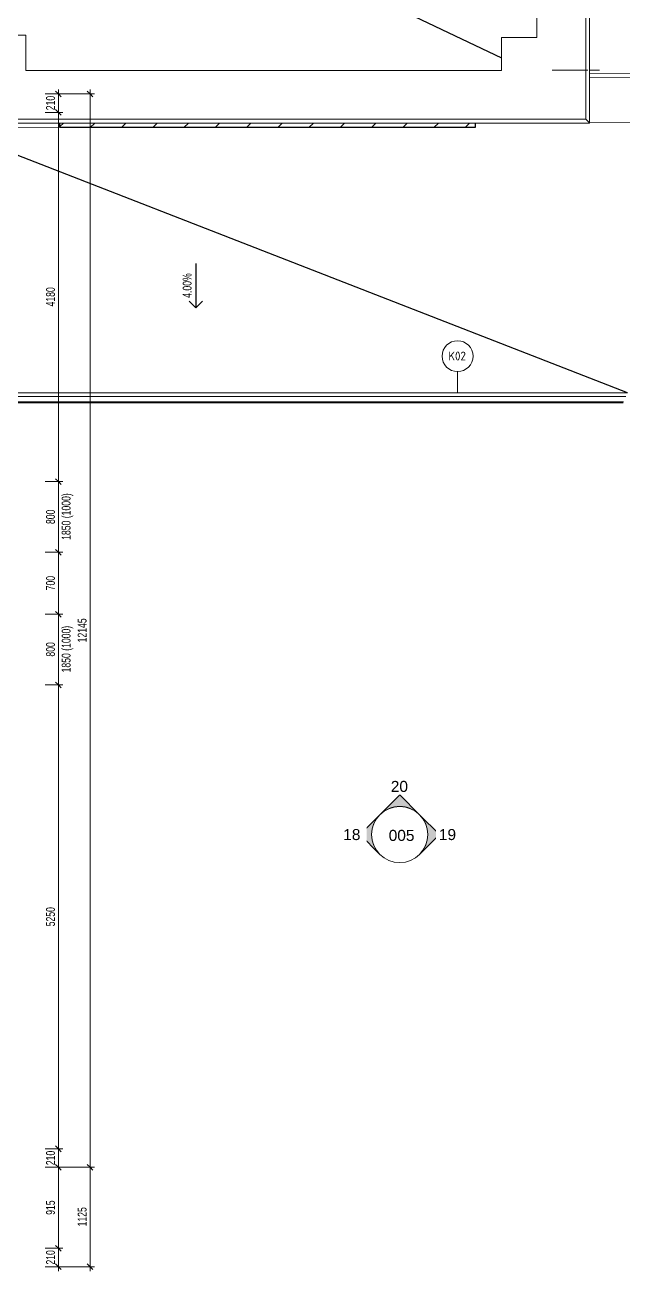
# Model space of a CAD drawing. Header units: millimetres. Extents: x -2854 to 232784, y -45352 to 20466.
# Drawn here: x 42597 to 49366, y -30446 to -16346 of the extents above; entities that cross this region are included whole.
import ezdxf

# ---------------------------------------------------------------- set-up
doc = ezdxf.new("R2010")
doc.units = ezdxf.units.MM
for name, color, linetype, lineweight in [('A-ANNO-DIMS', 211, 'Continuous', 9), ('A-ANNO-DIMS-50', 211, 'Continuous', 9), ('A-ROOF', 132, 'Continuous', 13), ('A-ROOF-IDEN', 132, 'Continuous', 9), ('A-ROOF-OTLN', 132, 'Continuous', 13), ('E-POWR-CNDT', 130, 'Continuous', 13), ('G-ANNO-DIMS', 111, 'Continuous', 9), ('G-ANNO-SYMB', 111, 'Continuous', 9), ('Q-SPCQ', 91, 'Continuous', 13)]:
    doc.layers.add(name, color=color, linetype=linetype, lineweight=lineweight)
doc.styles.add('Arial', font='arial.ttf', dxfattribs={"height": 125})
doc.styles.add('Arial_1', font='arial.ttf', dxfattribs={"width": 0.7, "height": 100})
doc.styles.add('ISOCPEUR', font='isocpeur.ttf', dxfattribs={"width": 0.9, "height": 100})
doc.dimstyles.new('Vnitřní_-_průhledné', dxfattribs={"dimscale": 304.8, "dimtxt": 102.02594, "dimasz": 0.213255, "dimexe": 0.164042, "dimexo": 0.0625, "dimgap": 0.032808, "dimtad": 1, "dimdec": 0, "dimrnd": 5, "dimzin": 0, "dimdsep": 46, "dimtxsty": 'Arial_1', "dimblk1": 'OBLIQUE', "dimblk2": 'OBLIQUE', "dimsah": 1, "dimcen": 0.09, "dimdle": 0.164042, "dimazin": 0, "dimtfac": 1, "dimtdec": 4, "dimtix": 1, "dimtmove": 0, "dimatfit": 3, "dimfxl": 0.492126, "dimfxlon": 1, "dimtvp": 1, "dimtolj": 1, "dimtzin": 0, "dimarcsym": 2})

# ---------------------------------------------------------------- blocks, each defined once
blk = doc.blocks.new('Conduit Elbow - without Fittings - RMC-hromosvod - Standard-1011713-2NP_NÁVRH A')
at = {"layer": 'E-POWR-CNDT', "color": 11}
for q in [(49018, -16856), (49100, -16856)]:
    blk.add_line((49050, -16856), q, dxfattribs=at)
blk = doc.blocks.new('parapet_ext - parapet_ext-1802152-2NP_NÁVRH A')
at = {"layer": 'Q-SPCQ'}
h = blk.add_hatch(dxfattribs=at)
h.set_pattern_fill('FP_70', color=11, style=0, pattern_type=2)
h.set_pattern_definition([(225, (45342.1, -17205.76), (176.7767, -176.7767), [])])
h.paths.add_polyline_path([(2255, 300), (-2350, 300), (-2350, 250), (2350, 250), (2350, 300)])
at = {"layer": 'Q-SPCQ', "color": 21, "lineweight": 25}
for p, q in [((-2350, 250), (-2350, 300)), ((-2350, 300), (2350, 300)), ((2350, 300), (2350, 250))]:
    blk.add_line(p, q, dxfattribs=at)
blk = doc.blocks.new('Pohled - Vyplněná šipka-93341-2NP_NÁVRH A')
at = {"layer": 'G-ANNO-SYMB'}
blk.add_circle((0, 0), 6.35, dxfattribs=at)
blk = doc.blocks.new('Pohled - Vyplněná šipka-94945-2NP_NÁVRH A')
at = {"layer": 'G-ANNO-SYMB'}
h = blk.add_hatch(color=256, dxfattribs=at)
edge = h.paths.add_edge_path()
edge.add_line((0, 8.98), (4.49, 4.49))
edge.add_arc((0, 0), 6.35, 45, 135)
edge.add_line((-4.49, 4.49), (0, 8.98))
for p, q in [((0, 8.98), (-4.49, 4.49)), ((0, 8.98), (-4.49, 4.49)), ((4.49, 4.49), (0, 8.98)), ((4.49, 4.49), (0, 8.98))]:
    blk.add_line(p, q, dxfattribs=at)
blk.add_arc((0, 0), 6.35, 45, 135, dxfattribs=at)
blk = doc.blocks.new('DIMBLOCK42-2NP_NÁVRH A')
at = {"layer": 'A-ANNO-DIMS-50'}
for p, q in [((42975, -17127), (42825, -17127)), ((42975, -17077), (42975, -17335)), ((42975, -17127), (43025, -17127)), ((42975, -17335), (42825, -17335)), ((42975, -17335), (43025, -17335))]:
    blk.add_line(p, q, dxfattribs=at)
at = {"layer": 'A-ANNO-DIMS-50', "lineweight": 18}
for p, q in [((42975, -17127), (42943, -17094)), ((42975, -17127), (43008, -17159)), ((42975, -17335), (42943, -17302)), ((42975, -17335), (43008, -17367))]:
    blk.add_line(p, q, dxfattribs=at)
at = {"layer": 'A-ANNO-DIMS-50', "color": 0, "insert": (42836, -17311), "char_height": 100, "width": 192.12, "attachment_point": 1, "rotation": 90, "line_spacing_factor": 0.941778, "style": 'Arial_1'}
blk.add_mtext('210', dxfattribs=at)
blk = doc.blocks.new('_Oblique')
at = {"color": 0, "linetype": 'ByBlock', "lineweight": -2}
blk.add_line((-0.5, -0.5), (0.5, 0.5), dxfattribs=at)
blk = doc.blocks.new('DIMBLOCK43-2NP_NÁVRH A')
at = {"layer": 'A-ANNO-DIMS-50'}
for p, q in [((42975, -17335), (42825, -17335)), ((42975, -17335), (42975, -21513)), ((42975, -17335), (43025, -17335)), ((42975, -21513), (42825, -21513)), ((42975, -21513), (43025, -21513))]:
    blk.add_line(p, q, dxfattribs=at)
at = {"layer": 'A-ANNO-DIMS-50', "lineweight": 18}
for p, q in [((42975, -17335), (42943, -17302)), ((42975, -17335), (43008, -17367)), ((42975, -21513), (42943, -21481)), ((42975, -21513), (43008, -21546))]:
    blk.add_line(p, q, dxfattribs=at)
at = {"layer": 'A-ANNO-DIMS-50', "color": 0, "insert": (42836, -19531), "char_height": 100, "width": 256.16, "attachment_point": 1, "rotation": 90, "line_spacing_factor": 0.941778, "style": 'Arial_1'}
blk.add_mtext('4180', dxfattribs=at)
blk = doc.blocks.new('DIMBLOCK44-2NP_NÁVRH A')
at = {"layer": 'A-ANNO-DIMS-50'}
for p, q in [((42975, -21513), (42825, -21513)), ((42975, -21513), (42975, -22313)), ((42975, -21513), (43025, -21513)), ((42975, -22313), (42825, -22313)), ((42975, -22313), (43025, -22313))]:
    blk.add_line(p, q, dxfattribs=at)
at = {"layer": 'A-ANNO-DIMS-50', "lineweight": 18}
for p, q in [((42975, -21513), (42943, -21481)), ((42975, -21513), (43008, -21546)), ((42975, -22313), (42943, -22281)), ((42975, -22313), (43008, -22346))]:
    blk.add_line(p, q, dxfattribs=at)
at = {"layer": 'A-ANNO-DIMS-50', "color": 0, "char_height": 100, "attachment_point": 1, "rotation": 90, "line_spacing_factor": 0.941778, "style": 'Arial_1'}
for s, insert, width in [('1850 (1000)', (43013, -22172), 619.69), ('800', (42836, -21993), 192.12)]:
    blk.add_mtext(s, dxfattribs=dict(at, insert=insert, width=width))
blk = doc.blocks.new('DIMBLOCK45-2NP_NÁVRH A')
at = {"layer": 'A-ANNO-DIMS-50'}
for p, q in [((42975, -22313), (42825, -22313)), ((42975, -22313), (42975, -23013)), ((42975, -22313), (43025, -22313)), ((42975, -23013), (42825, -23013)), ((42975, -23013), (43025, -23013))]:
    blk.add_line(p, q, dxfattribs=at)
at = {"layer": 'A-ANNO-DIMS-50', "lineweight": 18}
for p, q in [((42975, -22313), (42943, -22281)), ((42975, -22313), (43008, -22346)), ((42975, -23013), (42943, -22981)), ((42975, -23013), (43008, -23046))]:
    blk.add_line(p, q, dxfattribs=at)
at = {"layer": 'A-ANNO-DIMS-50', "color": 0, "insert": (42836, -22743), "char_height": 100, "width": 192.12, "attachment_point": 1, "rotation": 90, "line_spacing_factor": 0.941778, "style": 'Arial_1'}
blk.add_mtext('700', dxfattribs=at)
blk = doc.blocks.new('DIMBLOCK46-2NP_NÁVRH A')
at = {"layer": 'A-ANNO-DIMS-50', "lineweight": 18}
for p, q in [((42975, -23013), (42943, -22981)), ((42975, -23013), (43008, -23046)), ((42975, -23813), (42943, -23781)), ((42975, -23813), (43008, -23846))]:
    blk.add_line(p, q, dxfattribs=at)
at = {"layer": 'A-ANNO-DIMS-50'}
for p, q in [((42975, -23013), (42825, -23013)), ((42975, -23013), (42975, -23813)), ((42975, -23013), (43025, -23013)), ((42975, -23813), (42825, -23813)), ((42975, -23813), (43025, -23813))]:
    blk.add_line(p, q, dxfattribs=at)
at = {"layer": 'A-ANNO-DIMS-50', "color": 0, "char_height": 100, "attachment_point": 1, "rotation": 90, "line_spacing_factor": 0.941778, "style": 'Arial_1'}
for s, insert, width in [('1850 (1000)', (43013, -23672), 619.69), ('800', (42836, -23493), 192.12)]:
    blk.add_mtext(s, dxfattribs=dict(at, insert=insert, width=width))
blk = doc.blocks.new('DIMBLOCK47-2NP_NÁVRH A')
at = {"layer": 'A-ANNO-DIMS-50'}
for p, q in [((42975, -23813), (42825, -23813)), ((42975, -23813), (42975, -29063)), ((42975, -23813), (43025, -23813)), ((42975, -29063), (42825, -29063)), ((42975, -29063), (43025, -29063))]:
    blk.add_line(p, q, dxfattribs=at)
at = {"layer": 'A-ANNO-DIMS-50', "lineweight": 18}
for p, q in [((42975, -23813), (42943, -23781)), ((42975, -23813), (43008, -23846)), ((42975, -29063), (42943, -29030)), ((42975, -29063), (43008, -29095))]:
    blk.add_line(p, q, dxfattribs=at)
at = {"layer": 'A-ANNO-DIMS-50', "color": 0, "insert": (42836, -26545), "char_height": 100, "width": 256.16, "attachment_point": 1, "rotation": 90, "line_spacing_factor": 0.941778, "style": 'Arial_1'}
blk.add_mtext('5250', dxfattribs=at)
blk = doc.blocks.new('DIMBLOCK48-2NP_NÁVRH A')
at = {"layer": 'A-ANNO-DIMS-50', "lineweight": 18}
for p, q in [((42975, -29063), (42943, -29030)), ((42975, -29063), (43008, -29095)), ((42975, -29271), (42943, -29238)), ((42975, -29271), (43008, -29303))]:
    blk.add_line(p, q, dxfattribs=at)
at = {"layer": 'A-ANNO-DIMS-50'}
for p, q in [((42975, -29063), (42825, -29063)), ((42975, -29063), (42975, -29271)), ((42975, -29063), (43025, -29063)), ((42975, -29271), (42825, -29271)), ((42975, -29271), (43025, -29271))]:
    blk.add_line(p, q, dxfattribs=at)
at = {"layer": 'A-ANNO-DIMS-50', "color": 0, "insert": (42836, -29247), "char_height": 100, "width": 192.12, "attachment_point": 1, "rotation": 90, "line_spacing_factor": 0.941778, "style": 'Arial_1'}
blk.add_mtext('210', dxfattribs=at)
blk = doc.blocks.new('DIMBLOCK49-2NP_NÁVRH A')
at = {"layer": 'A-ANNO-DIMS-50'}
for p, q in [((42975, -29271), (42825, -29271)), ((42975, -29271), (42975, -30188)), ((42975, -29271), (43025, -29271)), ((42975, -30188), (42825, -30188)), ((42975, -30188), (43025, -30188))]:
    blk.add_line(p, q, dxfattribs=at)
at = {"layer": 'A-ANNO-DIMS-50', "lineweight": 18}
for p, q in [((42975, -29271), (42943, -29238)), ((42975, -29271), (43008, -29303)), ((42975, -30188), (42943, -30155)), ((42975, -30188), (43008, -30220))]:
    blk.add_line(p, q, dxfattribs=at)
at = {"layer": 'A-ANNO-DIMS-50', "color": 0, "insert": (42836, -29809), "char_height": 100, "width": 192.12, "attachment_point": 1, "rotation": 90, "line_spacing_factor": 0.941778, "style": 'Arial_1'}
blk.add_mtext('915', dxfattribs=at)
blk = doc.blocks.new('DIMBLOCK50-2NP_NÁVRH A')
at = {"layer": 'A-ANNO-DIMS-50', "lineweight": 18}
for p, q in [((42975, -30188), (42943, -30155)), ((42975, -30188), (43008, -30220)), ((42975, -30396), (42943, -30363)), ((42975, -30396), (43008, -30428))]:
    blk.add_line(p, q, dxfattribs=at)
at = {"layer": 'A-ANNO-DIMS-50'}
for p, q in [((42975, -30188), (42825, -30188)), ((42975, -30188), (42975, -30446)), ((42975, -30188), (43025, -30188)), ((42975, -30396), (42825, -30396)), ((42975, -30396), (43025, -30396))]:
    blk.add_line(p, q, dxfattribs=at)
at = {"layer": 'A-ANNO-DIMS-50', "color": 0, "insert": (42836, -30372), "char_height": 100, "width": 192.12, "attachment_point": 1, "rotation": 90, "line_spacing_factor": 0.941778, "style": 'Arial_1'}
blk.add_mtext('210', dxfattribs=at)
blk = doc.blocks.new('DIMBLOCK95-2NP_NÁVRH A')
at = {"layer": 'A-ANNO-DIMS-50'}
for p, q in [((43334, -17127), (42979, -17127)), ((43334, -17077), (43334, -29271)), ((43334, -17127), (43384, -17127)), ((43334, -29271), (42979, -29271)), ((43334, -29271), (43384, -29271))]:
    blk.add_line(p, q, dxfattribs=at)
at = {"layer": 'A-ANNO-DIMS-50', "lineweight": 18}
for p, q in [((43334, -17127), (43302, -17094)), ((43334, -17127), (43367, -17159)), ((43334, -29271), (43302, -29238)), ((43334, -29271), (43367, -29303))]:
    blk.add_line(p, q, dxfattribs=at)
at = {"layer": 'A-ANNO-DIMS-50', "color": 0, "insert": (43194, -23332), "char_height": 100, "width": 320.2, "attachment_point": 1, "rotation": 90, "line_spacing_factor": 0.941778, "style": 'Arial_1'}
blk.add_mtext('12145', dxfattribs=at)
blk = doc.blocks.new('DIMBLOCK96-2NP_NÁVRH A')
at = {"layer": 'A-ANNO-DIMS-50'}
for p, q in [((43334, -29271), (42979, -29271)), ((43334, -29271), (43334, -30446)), ((43334, -29271), (43384, -29271)), ((43334, -30396), (42979, -30396)), ((43334, -30396), (43384, -30396))]:
    blk.add_line(p, q, dxfattribs=at)
at = {"layer": 'A-ANNO-DIMS-50', "lineweight": 18}
for p, q in [((43334, -29271), (43302, -29238)), ((43334, -29271), (43367, -29303)), ((43334, -30396), (43302, -30363)), ((43334, -30396), (43367, -30428))]:
    blk.add_line(p, q, dxfattribs=at)
at = {"layer": 'A-ANNO-DIMS-50', "color": 0, "insert": (43194, -29940), "char_height": 100, "width": 256.16, "attachment_point": 1, "rotation": 90, "line_spacing_factor": 0.941778, "style": 'Arial_1'}
blk.add_mtext('1125', dxfattribs=at)
blk = doc.blocks.new('Popiska zakončení střešního pláště - Popiska okna_Bublina-1463073-2NP_NÁVRH A')
at = {"layer": 'A-ROOF-IDEN'}
blk.add_circle((0, 0), 3.5, dxfattribs=at)

msp = doc.modelspace()

# ---------------------------------------------------------------- linework, layer by layer
at = {"layer": 'A-ROOF', "color": 11}
for p, q in [((48945.1, -17413.8), (48945.1, -10059.4)), ((48392.1, -11015.5), (48392.1, -16488.6)), ((42607.1, -16460.8), (42017.1, -16460.8)), ((42607.1, -16860.8), (42607.1, -16460.8)), ((48392.1, -16488.6), (47992.1, -16488.6)), ((47992.1, -16488.6), (47992.1, -16860.8)), ((47992.1, -16860.8), (42607.1, -16860.8)), ((52101, -16915), (48987.1, -16942.2)), ((41721.6, -17413.8), (48945.1, -17413.8)), ((48987.1, -17450.2), (52101, -17423.1)), ((41721.6, -17513.6), (42992.1, -17502.5))]:
    msp.add_line(p, q, dxfattribs=at)
at = {"layer": 'A-ROOF', "color": 71, "lineweight": 25}
for p, q in [((40979.4, -13376.6), (47992.1, -16719.8)), ((49415.6, -20509.6), (41721.6, -17513.6))]:
    msp.add_line(p, q, dxfattribs=at)
at = {"layer": 'A-ROOF'}
for p, q in [((47692.1, -17461.5), (48354.7, -17455.7)), ((49415.6, -20509.6), (41721.6, -20509.6))]:
    msp.add_line(p, q, dxfattribs=at)
at = {"layer": 'A-ROOF-IDEN'}
msp.add_line((47493.1, -20509.6), (47493.1, -20268.5), dxfattribs=at)
at = {"layer": 'A-ROOF-OTLN', "color": 11}
for p, q in [((48987.1, -17455.7), (48987.1, -10017.1)), ((52101, -16873), (48987.1, -16900.2)), ((41721.6, -17455.7), (48987.1, -17455.7)), ((48945.1, -17413.8), (48978.1, -17446.7)), ((41721.6, -20551.6), (49397.4, -20551.6)), ((49371.2, -20611.8), (41721.6, -20611.8)), ((49366.4, -20622.8), (41721.6, -20622.8))]:
    msp.add_line(p, q, dxfattribs=at)
msp.add_open_spline([(48978.1, -17446.7), (48978.5, -17447.2), (48979.3, -17447.9), (48980.2, -17448.8), (48980.7, -17449.4), (48981.1, -17449.7), (48981.5, -17450.1), (48981.9, -17450.5), (48982.2, -17450.9), (48982.6, -17451.3), (48983, -17451.7), (48983.4, -17452), (48983.7, -17452.4), (48984.1, -17452.7), (48984.4, -17453.1), (48984.8, -17453.5), (48985.2, -17453.9), (48985.6, -17454.3), (48985.9, -17454.6), (48986.3, -17455), (48986.6, -17455.3), (48987, -17455.6), (48987.1, -17455.7), (48987.1, -17455.7)], degree=3, knots=[-1, -1, -1, -1, -0.875, -0.8125, -0.78125, -0.75, -0.71875, -0.6875, -0.65625, -0.625, -0.59375, -0.5625, -0.53125, -0.5, -0.46875, -0.4375, -0.375, -0.34375, -0.3125, -0.25, -0.1875, -0.125, 0, 0, 0, 0], dxfattribs=at)
at = {"layer": 'E-POWR-CNDT', "color": 11}
for p, q in [((48966.3, -16855.8), (48562.1, -16855.8)), ((49017.6, -16855.8), (48987.1, -16855.8))]:
    msp.add_line(p, q, dxfattribs=at)

# ---------------------------------------------------------------- block references
at = {"layer": 'A-ROOF-IDEN', "xscale": 49.99999999999998, "yscale": 49.99999999999998, "zscale": 49.99999999999998}
msp.add_blockref('Popiska zakončení střešního pláště - Popiska okna_Bublina-1463073-2NP_NÁVRH A', (47493.1, -20093.5), dxfattribs=at)
at = {"layer": 'E-POWR-CNDT', "color": 11}
msp.add_blockref('Conduit Elbow - without Fittings - RMC-hromosvod - Standard-1011713-2NP_NÁVRH A', (0, 0), dxfattribs=at)
at = {"layer": 'G-ANNO-SYMB', "xscale": 49.99999999999998, "yscale": 49.99999999999998, "zscale": 49.99999999999998}
for name in ['Pohled - Vyplněná šipka-94945-2NP_NÁVRH A', 'Pohled - Vyplněná šipka-93341-2NP_NÁVRH A']:
    msp.add_blockref(name, (46838.3, -25506.2), dxfattribs=at)
at = {"layer": 'Q-SPCQ', "color": 21, "lineweight": 25, "rotation": 180}
msp.add_blockref('parapet_ext - parapet_ext-1802152-2NP_NÁVRH A', (45342.1, -17205.8), dxfattribs=at)

# ---------------------------------------------------------------- texts
at = {"layer": 'A-ROOF-IDEN', "insert": (47389.7, -20041.9), "char_height": 100, "width": 248.924, "attachment_point": 1, "style": 'ISOCPEUR'}
msp.add_mtext('K02', dxfattribs=at)

# ---------------------------------------------------------------- dimensions: what is measured, and where the dimension line sits
at = {"layer": 'A-ANNO-DIMS'}
for base, p1, p2, override, picture, middle in [((42975.5, -17334.7), (42825.5, -17126.7), (42825.5, -17334.7), {"dimpost": '<>', "dimfxl": 208}, 'DIMBLOCK42-2NP_NÁVRH A', (42914.4, -17230.7)), ((43334.3, -29270.5), (42979.4, -17126.7), (42979.4, -29270.5), {"dimpost": '<>', "dimfxl": 12143.797639}, 'DIMBLOCK95-2NP_NÁVRH A', (43273.2, -23198.6)), ((42975.5, -21513.3), (42825.5, -17334.7), (42825.5, -21513.3), {"dimpost": '<>', "dimfxl": 4178.623626}, 'DIMBLOCK43-2NP_NÁVRH A', (42914.4, -19424)), ((42975.5, -23013.3), (42825.5, -22313.3), (42825.5, -23013.3), {"dimpost": '<>', "dimfxl": 700}, 'DIMBLOCK45-2NP_NÁVRH A', (42914.4, -22663.3)), ((42975.5, -29062.5), (42825.5, -23813.3), (42825.5, -29062.5), {"dimpost": '<>', "dimfxl": 5249.174013}, 'DIMBLOCK47-2NP_NÁVRH A', (42914.4, -26437.9)), ((42975.5, -29270.5), (42825.5, -29062.5), (42825.5, -29270.5), {"dimpost": '<>', "dimfxl": 208}, 'DIMBLOCK48-2NP_NÁVRH A', (42914.4, -29166.5)), ((42975.5, -30187.5), (42825.5, -29270.5), (42825.5, -30187.5), {"dimpost": '<>', "dimfxl": 917}, 'DIMBLOCK49-2NP_NÁVRH A', (42914.4, -29729)), ((43334.3, -30395.5), (42979.4, -29270.5), (42979.4, -30395.5), {"dimpost": '<>', "dimfxl": 1125}, 'DIMBLOCK96-2NP_NÁVRH A', (43273.2, -29833)), ((42975.5, -30395.5), (42825.5, -30187.5), (42825.5, -30395.5), {"dimpost": '<>', "dimfxl": 208}, 'DIMBLOCK50-2NP_NÁVRH A', (42914.4, -30291.5))]:
    dim = msp.add_linear_dim(base=base, p1=p1, p2=p2, angle=90, dimstyle='Vnitřní_-_průhledné', override=override, dxfattribs=at)
    dim.commit()
    dim.dimension.update_dxf_attribs({"geometry": picture, "text_midpoint": middle})
for base, p1, p2, picture, middle in [((42975.5, -22313.3), (42825.5, -21513.3), (42825.5, -22313.3), 'DIMBLOCK44-2NP_NÁVRH A', (42975.5, -21913.3)), ((42975.5, -23813.3), (42825.5, -23013.3), (42825.5, -23813.3), 'DIMBLOCK46-2NP_NÁVRH A', (42975.5, -23413.3))]:
    dim = msp.add_linear_dim(base=base, p1=p1, p2=p2, angle=90, text='<>\\X1850 (1000)', dimstyle='Vnitřní_-_průhledné', override={"dimpost": '<>', "dimfxl": 800}, dxfattribs=at)
    dim.commit()
    dim.dimension.update_dxf_attribs({"geometry": picture, "text_midpoint": middle})

# ---------------------------------------------------------------- next in the draw order: texts
at = {"layer": 'G-ANNO-DIMS', "lineweight": 25, "insert": (44382.7, -19433.4), "char_height": 100, "width": 329.326, "attachment_point": 1, "rotation": 90, "line_spacing_factor": 0.941778, "style": 'Arial_1', "bg_fill": 3, "box_fill_scale": 1.25, "bg_fill_color": 256, "bg_fill_true_color": 13158600, "bg_fill_transparency": 0}
msp.add_mtext('4.00%', dxfattribs=at)
at = {"layer": 'G-ANNO-SYMB', "char_height": 125, "attachment_point": 1, "style": 'Arial', "bg_fill": 3, "box_fill_scale": 1.25, "bg_fill_color": 256, "bg_fill_true_color": 13158600, "bg_fill_transparency": 0}
for s, insert, width in [('20', (46737.7, -24899.4), 232.489), ('108', (46713.9, -25453.4), 348.734)]:
    msp.add_mtext(s, dxfattribs=dict(at, insert=insert, width=width))

# ---------------------------------------------------------------- next in the draw order: linework, layer by layer
at = {"layer": 'G-ANNO-DIMS', "lineweight": 25}
for p, q in [((44532.3, -19046.2), (44532.3, -19546.2)), ((44532.3, -19546.2), (44457.3, -19471.2)), ((44532.3, -19546.2), (44607.3, -19471.2))]:
    msp.add_line(p, q, dxfattribs=at)

# ---------------------------------------------------------------- next in the draw order: block references
at = {"layer": 'G-ANNO-SYMB', "xscale": 49.99999999999998, "yscale": 49.99999999999998, "zscale": 49.99999999999998}
msp.add_blockref('Pohled - Vyplněná šipka-94945-2NP_NÁVRH A', (46838.3, -25506.2), dxfattribs=at)
at = {"layer": 'G-ANNO-SYMB', "xscale": 49.99999999999998, "yscale": 49.99999999999998, "zscale": 49.99999999999998, "rotation": 90}
msp.add_blockref('Pohled - Vyplněná šipka-94945-2NP_NÁVRH A', (46838.3, -25506.2), dxfattribs=at)
at = {"layer": 'G-ANNO-SYMB', "extrusion": (0, 0, -1), "xscale": 49.99999999999998, "yscale": 49.99999999999998, "zscale": 49.99999999999998, "rotation": 89.9999999999998}
msp.add_blockref('Pohled - Vyplněná šipka-94945-2NP_NÁVRH A', (-46838.3, -25506.2), dxfattribs=at)

# ---------------------------------------------------------------- next in the draw order: texts
at = {"layer": 'G-ANNO-SYMB', "char_height": 125, "width": 232.489, "attachment_point": 1, "style": 'Arial', "bg_fill": 3, "box_fill_scale": 1.25, "bg_fill_color": 256, "bg_fill_true_color": 13158600, "bg_fill_transparency": 0}
for s, insert in [('20', (46737.7, -24899.4)), ('18', (46199.4, -25443.8)), ('19', (47282.1, -25443.8))]:
    msp.add_mtext(s, dxfattribs=dict(at, insert=insert))

# ---------------------------------------------------------------- next in the draw order: block references
at = {"layer": 'G-ANNO-SYMB', "xscale": 49.99999999999998, "yscale": 49.99999999999998, "zscale": 49.99999999999998}
for name in ['Pohled - Vyplněná šipka-94945-2NP_NÁVRH A', 'Pohled - Vyplněná šipka-93341-2NP_NÁVRH A']:
    msp.add_blockref(name, (46838.3, -25506.2), dxfattribs=at)

# ---------------------------------------------------------------- next in the draw order: texts
at = {"layer": 'G-ANNO-SYMB', "char_height": 125, "attachment_point": 1, "style": 'Arial', "bg_fill": 3, "box_fill_scale": 1.25, "bg_fill_color": 256, "bg_fill_true_color": 13158600, "bg_fill_transparency": 0}
for s, insert, width in [('20', (46737.7, -24899.4), 232.489), ('116', (46713.9, -25453.4), 348.734)]:
    msp.add_mtext(s, dxfattribs=dict(at, insert=insert, width=width))

# ---------------------------------------------------------------- next in the draw order: block references
at = {"layer": 'G-ANNO-SYMB', "xscale": 49.99999999999998, "yscale": 49.99999999999998, "zscale": 49.99999999999998, "rotation": 90}
msp.add_blockref('Pohled - Vyplněná šipka-94945-2NP_NÁVRH A', (46838.3, -25506.2), dxfattribs=at)

# ---------------------------------------------------------------- next in the draw order: texts
at = {"layer": 'G-ANNO-SYMB', "insert": (46199.4, -25443.8), "char_height": 125, "width": 232.489, "attachment_point": 1, "style": 'Arial', "bg_fill": 3, "box_fill_scale": 1.25, "bg_fill_color": 256, "bg_fill_true_color": 13158600, "bg_fill_transparency": 0}
msp.add_mtext('18', dxfattribs=at)

# ---------------------------------------------------------------- next in the draw order: block references
at = {"layer": 'G-ANNO-SYMB', "xscale": 49.99999999999998, "yscale": 49.99999999999998, "zscale": 49.99999999999998}
msp.add_blockref('Pohled - Vyplněná šipka-93341-2NP_NÁVRH A', (46838.3, -25506.2), dxfattribs=at)

# ---------------------------------------------------------------- next in the draw order: texts
at = {"layer": 'G-ANNO-SYMB', "insert": (46713.9, -25453.4), "char_height": 125, "width": 348.734, "attachment_point": 1, "style": 'Arial', "bg_fill": 3, "box_fill_scale": 1.25, "bg_fill_color": 256, "bg_fill_true_color": 13158600, "bg_fill_transparency": 0}
msp.add_mtext('116', dxfattribs=at)

# ---------------------------------------------------------------- next in the draw order: block references
at = {"layer": 'G-ANNO-SYMB', "xscale": 49.99999999999998, "yscale": 49.99999999999998, "zscale": 49.99999999999998}
msp.add_blockref('Pohled - Vyplněná šipka-93341-2NP_NÁVRH A', (46838.3, -25506.2), dxfattribs=at)
at = {"layer": 'G-ANNO-SYMB', "extrusion": (0, 0, -1), "xscale": 49.99999999999998, "yscale": 49.99999999999998, "zscale": 49.99999999999998, "rotation": 90.00000000000038}
msp.add_blockref('Pohled - Vyplněná šipka-94945-2NP_NÁVRH A', (-46838.3, -25506.2), dxfattribs=at)

# ---------------------------------------------------------------- next in the draw order: texts
at = {"layer": 'G-ANNO-SYMB', "char_height": 125, "attachment_point": 1, "style": 'Arial', "bg_fill": 3, "box_fill_scale": 1.25, "bg_fill_color": 256, "bg_fill_true_color": 13158600, "bg_fill_transparency": 0}
for s, insert, width in [('116', (46713.9, -25453.4), 348.734), ('19', (47282.1, -25443.8), 232.489)]:
    msp.add_mtext(s, dxfattribs=dict(at, insert=insert, width=width))

# ---------------------------------------------------------------- next in the draw order: block references
at = {"layer": 'G-ANNO-SYMB', "xscale": 49.99999999999998, "yscale": 49.99999999999998, "zscale": 49.99999999999998}
msp.add_blockref('Pohled - Vyplněná šipka-93341-2NP_NÁVRH A', (46838.3, -25506.2), dxfattribs=at)

# ---------------------------------------------------------------- next in the draw order: texts
at = {"layer": 'G-ANNO-SYMB', "insert": (46713.9, -25453.4), "char_height": 125, "width": 348.734, "attachment_point": 1, "style": 'Arial', "bg_fill": 3, "box_fill_scale": 1.25, "bg_fill_color": 256, "bg_fill_true_color": 13158600, "bg_fill_transparency": 0}
msp.add_mtext('005', dxfattribs=at)

# ---------------------------------------------------------------- next in the draw order: block references
at = {"layer": 'G-ANNO-SYMB', "xscale": 49.99999999999998, "yscale": 49.99999999999998, "zscale": 49.99999999999998, "rotation": 90}
msp.add_blockref('Pohled - Vyplněná šipka-94945-2NP_NÁVRH A', (46838.3, -25506.2), dxfattribs=at)

# ---------------------------------------------------------------- next in the draw order: texts
at = {"layer": 'G-ANNO-SYMB', "insert": (46199.4, -25443.8), "char_height": 125, "width": 232.489, "attachment_point": 1, "style": 'Arial', "bg_fill": 3, "box_fill_scale": 1.25, "bg_fill_color": 256, "bg_fill_true_color": 13158600, "bg_fill_transparency": 0}
msp.add_mtext('18', dxfattribs=at)

# ---------------------------------------------------------------- next in the draw order: block references
at = {"layer": 'G-ANNO-SYMB', "xscale": 49.99999999999998, "yscale": 49.99999999999998, "zscale": 49.99999999999998}
msp.add_blockref('Pohled - Vyplněná šipka-93341-2NP_NÁVRH A', (46838.3, -25506.2), dxfattribs=at)

# ---------------------------------------------------------------- next in the draw order: texts
at = {"layer": 'G-ANNO-SYMB', "insert": (46713.9, -25453.4), "char_height": 125, "width": 348.734, "attachment_point": 1, "style": 'Arial', "bg_fill": 3, "box_fill_scale": 1.25, "bg_fill_color": 256, "bg_fill_true_color": 13158600, "bg_fill_transparency": 0}
msp.add_mtext('005', dxfattribs=at)

# ---------------------------------------------------------------- next in the draw order: block references
at = {"layer": 'G-ANNO-SYMB', "xscale": 49.99999999999998, "yscale": 49.99999999999998, "zscale": 49.99999999999998}
msp.add_blockref('Pohled - Vyplněná šipka-93341-2NP_NÁVRH A', (46838.3, -25506.2), dxfattribs=at)

# ---------------------------------------------------------------- next in the draw order: texts
at = {"layer": 'G-ANNO-SYMB', "insert": (46713.9, -25453.4), "char_height": 125, "width": 348.734, "attachment_point": 1, "style": 'Arial', "bg_fill": 3, "box_fill_scale": 1.25, "bg_fill_color": 256, "bg_fill_true_color": 13158600, "bg_fill_transparency": 0}
msp.add_mtext('005', dxfattribs=at)

# ---------------------------------------------------------------- next in the draw order: block references
at = {"layer": 'G-ANNO-SYMB', "extrusion": (0, 0, -1), "xscale": 49.99999999999998, "yscale": 49.99999999999998, "zscale": 49.99999999999998, "rotation": 90.00000000000038}
msp.add_blockref('Pohled - Vyplněná šipka-94945-2NP_NÁVRH A', (-46838.3, -25506.2), dxfattribs=at)

# ---------------------------------------------------------------- next in the draw order: texts
at = {"layer": 'G-ANNO-SYMB', "insert": (47282.1, -25443.8), "char_height": 125, "width": 232.489, "attachment_point": 1, "style": 'Arial', "bg_fill": 3, "box_fill_scale": 1.25, "bg_fill_color": 256, "bg_fill_true_color": 13158600, "bg_fill_transparency": 0}
msp.add_mtext('19', dxfattribs=at)

doc.saveas('drawing.dxf')
